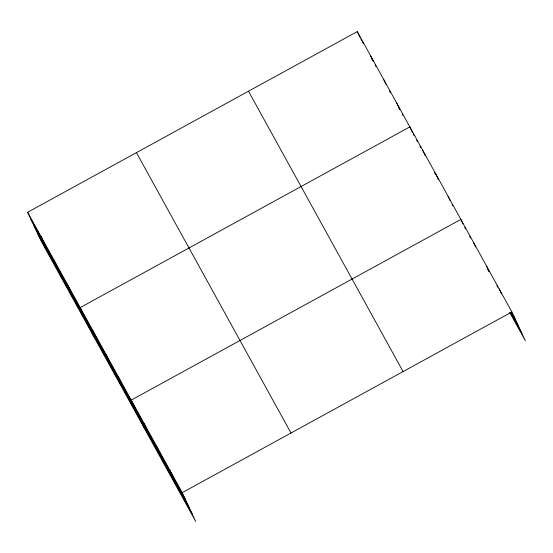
<?xml version="1.0" encoding="UTF-8"?>
<svg xmlns="http://www.w3.org/2000/svg" width="553" height="553" viewBox="0 0 553 553"><rect width="100%" height="100%" fill="white"/><g stroke="black" fill="none" stroke-linecap="round" stroke-linejoin="round"><path stroke-width="0.83" d="M27.65 212.276L182.234 492.64L195.714 521.424L41.136 241.06L27.65 212.276L357.286 31.576L511.864 311.94L525.35 340.724L509.714 312.369M182.234 492.64L511.864 311.94M360.798 38.952L361.621 40.438M362.443 41.931L363.266 43.417M371.886 59.053L372.708 60.547M375.176 65.012L375.992 66.505M389.547 91.079L390.363 92.572M398.99 108.208L399.812 109.701L396.701 103.065M402.273 114.167L403.096 115.653M413.361 134.275L414.183 135.768M416.651 140.248L417.474 141.734M419.941 146.213L420.764 147.706M434.34 172.329L435.163 173.822M452.029 204.41L452.852 205.903M464.783 227.546L465.605 229.032M469.718 236.497L470.541 237.99M487.407 268.578L489.052 271.564M496.87 285.742L497.693 287.235M511.269 311.857L514.974 318.569M510.993 312.452L518.396 325.883M510.405 312.521L521.928 333.418M248.504 91.204L403.089 371.575M136.432 152.642L291.009 433.013M30.754 218.905L185.338 499.276M34.182 226.218L188.76 506.583M37.708 233.746L192.292 514.117M499.11 288.811L501.53 293.968M486.364 265.682L489.122 271.571M473.61 242.553L475.677 246.97M462.923 223.841L460.856 219.417L131.22 400.123L144.706 428.907M448.103 196.287L450.17 200.711M435.349 173.158L438.453 179.787M422.596 150.029L425.354 155.925M412.6 132.789L409.842 126.9L80.206 307.599L93.692 336.383M383.561 79.238L385.98 84.395M370.427 55.404L373.185 61.3M357.286 31.576L360.044 37.466M169.481 469.511L172.584 476.14M156.727 446.382L159.831 453.011M143.974 423.252L147.077 429.881M118.466 376.994L121.57 383.623M105.713 353.858L108.823 360.494M92.959 330.729L96.07 337.358M67.065 283.765L70.176 290.401M53.931 259.938L57.035 266.567M40.791 236.103L43.894 242.739"/></g></svg>
